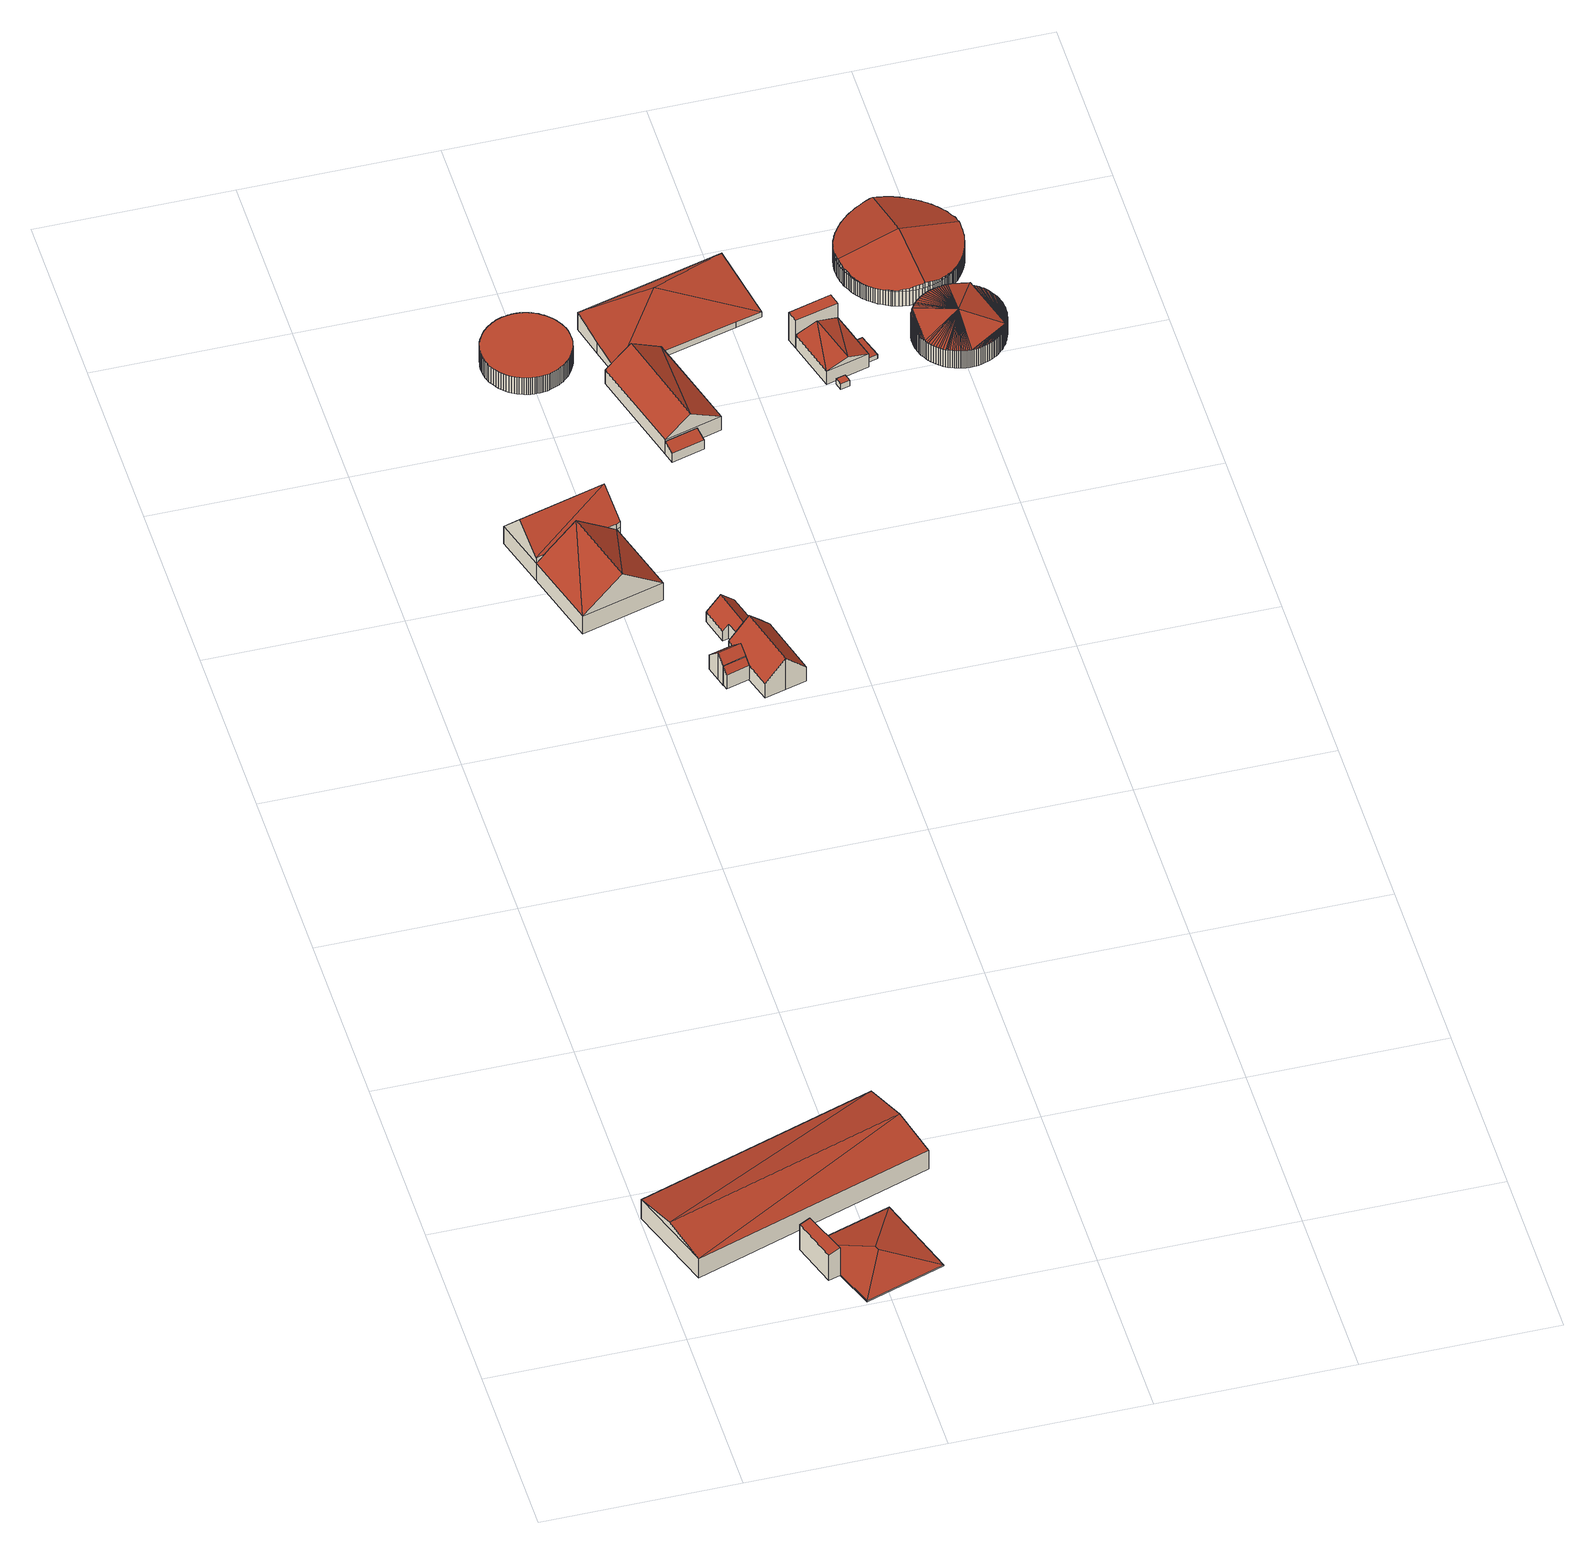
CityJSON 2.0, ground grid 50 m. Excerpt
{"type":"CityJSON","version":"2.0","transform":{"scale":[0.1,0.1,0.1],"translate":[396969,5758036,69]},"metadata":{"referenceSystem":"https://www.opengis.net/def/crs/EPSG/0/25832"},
"CityObjects":{
"building1":{"type":"Building","attributes":{"Gemeindeschluessel":"05515000","Geometrietyp2DReferenz":"3000","function":"31001_2700","roofType":"3100","measuredHeight":8.42},"geometry":[{"type":"Solid","lod":"2","boundaries":[[[[0,1,2,3]],[[4,5,1,0]],[[6,7,5,4]],[[3,2,7,6]],[[0,8,4]],[[6,9,3]],[[9,8,0]],[[0,3,9]],[[6,4,8]],[[8,9,6]],[[1,5,7,2]]]],"semantics":{"surfaces":[{"type":"WallSurface"},{"type":"RoofSurface"},{"type":"GroundSurface"}],"values":[[0,0,0,0,0,0,1,1,1,1,2]]}}]},
"building2":{"type":"Building","attributes":{"Gemeindeschluessel":"05515000","Geometrietyp2DReferenz":"3000","function":"51003_1201"},"children":["building2-1","building2-2"]},
"building2-1":{"type":"BuildingPart","attributes":{"roofType":"2100","measuredHeight":9},"parents":["building2"],"geometry":[{"type":"Solid","lod":"2","boundaries":[[[[10,11,12,13,14]],[[15,16,17,18,19]],[[14,13,16,15]],[[19,10,14,15]],[[12,17,16,13]],[[11,10,19,18]],[[17,12,11,18]]]],"semantics":{"surfaces":[{"type":"WallSurface"},{"type":"RoofSurface"},{"type":"GroundSurface"},{"type":"ClosureSurface"}],"values":[[0,0,0,1,2,0,3]]}}]},
"building2-2":{"type":"BuildingPart","attributes":{"roofType":"5000","measuredHeight":2.42},"parents":["building2"],"geometry":[{"type":"Solid","lod":"2","boundaries":[[[[20,21,22,23]],[[24,25,21,20]],[[18,17,25,24]],[[23,22,12,11]],[[24,20,26]],[[26,20,23,27]],[[23,11,27]],[[27,11,18,24,26]],[[21,25,17,12,22]],[[17,18,11,12]]]],"semantics":{"surfaces":[{"type":"WallSurface"},{"type":"RoofSurface"},{"type":"GroundSurface"},{"type":"ClosureSurface"}],"values":[[0,0,0,0,1,1,1,1,2,3]]}}]},
"building3":{"type":"Building","attributes":{"Gemeindeschluessel":"05515000","Geometrietyp2DReferenz":"3000","function":"31001_2700"},"children":["building3-1","building3-2"]},
"building3-1":{"type":"BuildingPart","attributes":{"roofType":"3100","measuredHeight":14.09},"parents":["building3"],"geometry":[{"type":"Solid","lod":"2","boundaries":[[[[28,29,30,31]],[[32,33,29,28]],[[34,35,36,37]],[[31,30,35,34]],[[38,31,39]],[[34,39,31]],[[40,41,42,43,38,44]],[[39,44,38]],[[43,42,32,28]],[[38,43,28,31]],[[44,39,34,37]],[[29,33,36,35,30]],[[36,33,32,37]],[[32,45,37]],[[37,40,44]],[[45,32,42,41]],[[45,41,40,37]]]],"semantics":{"surfaces":[{"type":"WallSurface"},{"type":"RoofSurface"},{"type":"GroundSurface"},{"type":"ClosureSurface"}],"values":[[0,0,0,0,1,1,1,1,0,0,0,2,3,3,0,0,3]]}}]},
"building3-2":{"type":"BuildingPart","attributes":{"roofType":"3100","measuredHeight":14.21},"parents":["building3"],"geometry":[{"type":"Solid","lod":"2","boundaries":[[[[46,47,33,32]],[[48,49,47,46]],[[37,36,49,48]],[[46,50,48]],[[50,46,32]],[[32,45,41,51,50]],[[48,50,51]],[[51,40,37,48]],[[47,49,36,33]],[[36,37,32,33]],[[51,41,40]],[[45,32,37]],[[40,41,45,37]]]],"semantics":{"surfaces":[{"type":"WallSurface"},{"type":"RoofSurface"},{"type":"GroundSurface"},{"type":"ClosureSurface"}],"values":[[0,0,0,0,1,1,1,1,2,3,0,3,3]]}}]},
"building4":{"type":"Building","attributes":{"Gemeindeschluessel":"05515000","Geometrietyp2DReferenz":"3000","function":"51009_1610","roofType":"2100","measuredHeight":6.18},"geometry":[{"type":"Solid","lod":"2","boundaries":[[[[52,53,54,55]],[[56,57,53,52]],[[58,59,57,56]],[[55,54,59,58]],[[56,52,55,58]],[[53,57,59,54]]]],"semantics":{"surfaces":[{"type":"WallSurface"},{"type":"RoofSurface"},{"type":"GroundSurface"}],"values":[[0,0,0,0,1,2]]}}]},
"building5":{"type":"Building","attributes":{"Gemeindeschluessel":"05515000","Geometrietyp2DReferenz":"3000","function":"31001_1000"},"address":[{"country":"Germany","locality":"Münster","thoroughfareNumber":"18","thoroughfareName":"Bösenseller Straße"}],"children":["building5-1","building5-2"]},
"building5-1":{"type":"BuildingPart","attributes":{"roofType":"3100","measuredHeight":10.31},"parents":["building5"],"geometry":[{"type":"Solid","lod":"2","boundaries":[[[[60,61,62,63]],[[64,65,66,67,58,68,69,70]],[[60,63,71,70,69]],[[72,73,74,75,76,77,78,79,80,62,61]],[[69,72,61,60]],[[68,73,72,69]],[[58,74,73,68]],[[65,77,76,66]],[[64,78,77,65]],[[70,79,78,64]],[[71,80,79,70]],[[63,62,80,71]],[[75,74,58,67]],[[76,75,67,66]]]],"semantics":{"surfaces":[{"type":"WallSurface"},{"type":"RoofSurface"},{"type":"GroundSurface"},{"type":"ClosureSurface"}],"values":[[0,1,1,2,0,0,0,0,0,0,0,0,3,3]]}}]},
"building5-2":{"type":"BuildingPart","attributes":{"roofType":"3100","measuredHeight":8.7},"parents":["building5"],"geometry":[{"type":"MultiSurface","lod":"2","boundaries":[[[58,74,58,81]],[[52,82,83,84,56]],[[85,86,82,52]],[[87,88,86,85]],[[66,76,88,87]],[[52,56,81,56,89,85]],[[66,87,85,89]],[[74,83,82,86,88,76,75]],[[84,67,89,56]],[[74,75,67,84,58]],[[58,84,56,81]],[[74,58,84,83]],[[66,89,67]],[[76,66,67,75]]],"semantics":{"surfaces":[{"type":"WallSurface"},{"type":"RoofSurface"},{"type":"GroundSurface"},{"type":"ClosureSurface"}],"values":[0,0,0,0,0,1,1,2,0,3,3,3,0,3]}}]},
"building6":{"type":"Building","attributes":{"Gemeindeschluessel":"05515000","Geometrietyp2DReferenz":"3000","function":"31001_2460","roofType":"5000","measuredHeight":6.99},"geometry":[{"type":"Solid","lod":"2","boundaries":[[[[90,91,92,93]],[[94,95,91,90]],[[96,97,95,94]],[[98,99,97,96]],[[100,101,99,98]],[[93,92,101,100]],[[100,98,102,103]],[[103,102,96,94,90,93]],[[96,102,98]],[[100,103,93]],[[91,95,97,99,101,92]]]],"semantics":{"surfaces":[{"type":"WallSurface"},{"type":"RoofSurface"},{"type":"GroundSurface"}],"values":[[0,0,0,0,0,0,1,1,0,0,2]]}}]},
"building7":{"type":"Building","attributes":{"Gemeindeschluessel":"05515000","Geometrietyp2DReferenz":"3000","function":"51009_1610","roofType":"5000","measuredHeight":6.89},"geometry":[{"type":"Solid","lod":"2","boundaries":[[[[104,92,105,106]],[[107,101,92,104]],[[108,109,101,107]],[[106,105,109,108]],[[108,107,110]],[[110,107,104,111]],[[104,106,111]],[[111,106,108,110]],[[92,101,109,105]]]],"semantics":{"surfaces":[{"type":"WallSurface"},{"type":"RoofSurface"},{"type":"GroundSurface"}],"values":[[0,0,0,0,1,1,1,1,2]]}}]},
"building8":{"type":"Building","attributes":{"Gemeindeschluessel":"05515000","Geometrietyp2DReferenz":"3000","function":"51003_1201","roofType":"1000","measuredHeight":5.43},"geometry":[{"type":"Solid","lod":"2","boundaries":[[[[112,113,114,115]],[[116,117,113,112]],[[118,119,117,116]],[[120,121,119,118]],[[122,123,121,120]],[[124,125,123,122]],[[126,127,125,124]],[[128,129,127,126]],[[130,131,129,128]],[[132,133,131,130]],[[134,135,133,132]],[[136,137,135,134]],[[138,139,137,136]],[[140,141,139,138]],[[142,143,141,140]],[[144,145,143,142]],[[146,147,145,144]],[[148,149,147,146]],[[150,151,149,148]],[[152,153,151,150]],[[154,155,153,152]],[[156,157,155,154]],[[158,159,157,156]],[[160,161,159,158]],[[162,163,161,160]],[[164,165,163,162]],[[166,167,165,164]],[[168,169,167,166]],[[170,171,169,168]],[[172,173,171,170]],[[174,175,173,172]],[[176,177,175,174]],[[178,179,177,176]],[[180,181,179,178]],[[182,183,181,180]],[[184,185,183,182]],[[186,187,185,184]],[[188,189,187,186]],[[190,191,189,188]],[[192,193,191,190]],[[194,195,193,192]],[[196,197,195,194]],[[198,199,197,196]],[[200,201,199,198]],[[202,203,201,200]],[[204,205,203,202]],[[206,207,205,204]],[[208,209,207,206]],[[210,211,209,208]],[[212,213,211,210]],[[214,215,213,212]],[[216,217,215,214]],[[218,219,217,216]],[[220,221,219,218]],[[222,223,221,220]],[[224,225,223,222]],[[226,227,225,224]],[[228,229,227,226]],[[230,231,229,228]],[[232,233,231,230]],[[234,235,233,232]],[[236,237,235,234]],[[238,239,237,236]],[[240,241,239,238]],[[242,243,241,240]],[[244,245,243,242]],[[246,247,245,244]],[[248,249,247,246]],[[250,251,249,248]],[[252,253,251,250]],[[254,255,253,252]],[[256,257,255,254]],[[258,259,257,256]],[[260,261,259,258]],[[262,263,261,260]],[[264,265,263,262]],[[266,267,265,264]],[[268,269,267,266]],[[270,271,269,268]],[[272,273,271,270]],[[274,275,273,272]],[[276,277,275,274]],[[278,279,277,276]],[[280,281,279,278]],[[282,283,281,280]],[[284,285,283,282]],[[286,287,285,284]],[[288,289,287,286]],[[290,291,289,288]],[[292,293,291,290]],[[294,295,293,292]],[[296,297,295,294]],[[298,299,297,296]],[[300,301,299,298]],[[302,303,301,300]],[[304,305,303,302]],[[306,307,305,304]],[[308,309,307,306]],[[310,311,309,308]],[[312,313,311,310]],[[314,315,313,312]],[[316,317,315,314]],[[318,319,317,316]],[[320,321,319,318]],[[322,323,321,320]],[[115,114,323,322]],[[320,318,316,314,312,310,308,306,304,302,300,298,296,294,292,290,288,286,284,282,280,278,276,274,272,270,268,266,264,262,260,258,256,254,252,250,248,246,244,242,240,238,236,234,232,230,228,226,224,222,220,218,216,214,212,210,208,206,204,202,200,198,196,194,192,190,188,186,184,182,180,178,176,174,172,170,168,166,164,162,160,158,156,154,152,150,148,146,144,142,140,138,136,134,132,130,128,126,124,122,120,118,116,112,115,322]],[[113,117,119,121,123,125,127,129,131,133,135,137,139,141,143,145,147,149,151,153,155,157,159,161,163,165,167,169,171,173,175,177,179,181,183,185,187,189,191,193,195,197,199,201,203,205,207,209,211,213,215,217,219,221,223,225,227,229,231,233,235,237,239,241,243,245,247,249,251,253,255,257,259,261,263,265,267,269,271,273,275,277,279,281,283,285,287,289,291,293,295,297,299,301,303,305,307,309,311,313,315,317,319,321,323,114]]]],"semantics":{"surfaces":[{"type":"WallSurface"},{"type":"RoofSurface"},{"type":"GroundSurface"}],"values":[[0,0,0,0,0,0,0,0,0,0,0,0,0,0,0,0,0,0,0,0,0,0,0,0,0,0,0,0,0,0,0,0,0,0,0,0,0,0,0,0,0,0,0,0,0,0,0,0,0,0,0,0,0,0,0,0,0,0,0,0,0,0,0,0,0,0,0,0,0,0,0,0,0,0,0,0,0,0,0,0,0,0,0,0,0,0,0,0,0,0,0,0,0,0,0,0,0,0,0,0,0,0,0,0,0,0,1,2]]}}]},
"building9":{"type":"Building","attributes":{"Gemeindeschluessel":"05515000","Geometrietyp2DReferenz":"3000","function":"51009_1611","roofType":"2100","measuredHeight":4.11},"geometry":[{"type":"Solid","lod":"2","boundaries":[[[[324,325,326,327]],[[328,329,325,324]],[[330,331,329,328]],[[327,326,331,330]],[[328,324,327,330]],[[325,329,331,326]]]],"semantics":{"surfaces":[{"type":"WallSurface"},{"type":"RoofSurface"},{"type":"GroundSurface"}],"values":[[0,0,0,0,1,2]]}}]},
"building10":{"type":"Building","attributes":{"Gemeindeschluessel":"05515000","Geometrietyp2DReferenz":"3000","function":"31001_2700","roofType":"5000","measuredHeight":9.55},"geometry":[{"type":"Solid","lod":"2","boundaries":[[[[332,333,334,335]],[[336,337,333,332]],[[338,331,337,336]],[[335,334,331,338]],[[339,340,335,338]],[[339,336,332]],[[332,340,339]],[[336,339,338]],[[335,340,332]],[[333,337,331,334]]]],"semantics":{"surfaces":[{"type":"WallSurface"},{"type":"RoofSurface"},{"type":"GroundSurface"}],"values":[[0,0,0,0,1,1,1,0,0,2]]}}]},
"building11":{"type":"Building","attributes":{"Gemeindeschluessel":"05515000","Geometrietyp2DReferenz":"3000","function":"51003_1201","roofType":"5000","measuredHeight":5.91},"geometry":[{"type":"Solid","lod":"2","boundaries":[[[[341,342,343,344]],[[345,346,342,341]],[[347,348,346,345]],[[349,350,348,347]],[[351,352,350,349]],[[344,343,352,351]],[[341,344,353]],[[341,353,345]],[[345,353,354,347]],[[354,353,344,351,349]],[[347,354,349]],[[342,346,348,350,352,343]]]],"semantics":{"surfaces":[{"type":"WallSurface"},{"type":"RoofSurface"},{"type":"GroundSurface"}],"values":[[0,0,0,0,0,0,1,1,1,1,0,2]]}}]},
"building12":{"type":"Building","attributes":{"Gemeindeschluessel":"05515000","Geometrietyp2DReferenz":"3000","function":"31001_2500","roofType":"1000","measuredHeight":1.75},"geometry":[{"type":"Solid","lod":"2","boundaries":[[[[355,356,357,358]],[[359,360,356,355]],[[361,362,360,359]],[[358,357,362,361]],[[359,355,358,361]],[[356,360,362,357]]]],"semantics":{"surfaces":[{"type":"WallSurface"},{"type":"RoofSurface"},{"type":"GroundSurface"}],"values":[[0,0,0,0,1,2]]}}]},
"building13":{"type":"Building","attributes":{"Gemeindeschluessel":"05515000","Geometrietyp2DReferenz":"3000","function":"31001_2500","roofType":"5000","measuredHeight":6.09},"geometry":[{"type":"Solid","lod":"2","boundaries":[[[[363,364,365,366]],[[367,368,364,363]],[[369,370,368,367]],[[371,372,370,369]],[[373,374,372,371]],[[366,365,374,373]],[[366,375,376]],[[376,363,366]],[[375,373,371,369,367]],[[367,376,375]],[[376,367,363]],[[375,366,373]],[[364,368,370,372,374,365]]]],"semantics":{"surfaces":[{"type":"WallSurface"},{"type":"RoofSurface"},{"type":"GroundSurface"}],"values":[[0,0,0,0,0,0,1,1,1,1,0,0,2]]}}]},
"building14":{"type":"Building","attributes":{"Gemeindeschluessel":"05515000","Geometrietyp2DReferenz":"3000","function":"51002_1215","roofType":"9999","measuredHeight":9},"geometry":[{"type":"Solid","lod":"2","boundaries":[[[[377,378,379,380]],[[378,381,382,379]],[[377,368,381,378]],[[380,364,368,377]],[[379,382,364,380]],[[381,368,364,382]]]],"semantics":{"surfaces":[{"type":"RoofSurface"},{"type":"WallSurface"},{"type":"GroundSurface"}],"values":[[0,1,1,1,1,2]]}}]},
"building15":{"type":"Building","attributes":{"Gemeindeschluessel":"05515000","Geometrietyp2DReferenz":"3000","function":"31001_2500","roofType":"2100","measuredHeight":1.25},"geometry":[{"type":"Solid","lod":"2","boundaries":[[[[383,384,385,386]],[[387,388,384,383]],[[389,390,388,387]],[[386,385,390,389]],[[387,383,386,389]],[[384,388,390,385]]]],"semantics":{"surfaces":[{"type":"WallSurface"},{"type":"RoofSurface"},{"type":"GroundSurface"}],"values":[[0,0,0,0,1,2]]}}]},
"building16":{"type":"Building","attributes":{"Gemeindeschluessel":"05515000","Geometrietyp2DReferenz":"3000","function":"51002_1215","roofType":"5000","measuredHeight":8.44},"geometry":[{"type":"Solid","lod":"2","boundaries":[[[[391,392,393,394]],[[395,396,392,391]],[[397,398,396,395]],[[399,400,398,397]],[[401,402,400,399]],[[403,404,402,401]],[[405,406,404,403]],[[407,408,406,405]],[[409,410,408,407]],[[411,412,410,409]],[[413,414,412,411]],[[415,416,414,413]],[[417,418,416,415]],[[419,420,418,417]],[[421,422,420,419]],[[423,424,422,421]],[[425,426,424,423]],[[427,428,426,425]],[[429,430,428,427]],[[431,432,430,429]],[[433,434,432,431]],[[435,436,434,433]],[[437,438,436,435]],[[439,440,438,437]],[[441,442,440,439]],[[443,444,442,441]],[[445,446,444,443]],[[447,448,446,445]],[[449,450,448,447]],[[451,452,450,449]],[[453,454,452,451]],[[455,456,454,453]],[[457,458,456,455]],[[459,460,458,457]],[[461,462,460,459]],[[463,464,462,461]],[[465,466,464,463]],[[467,468,466,465]],[[469,470,468,467]],[[471,472,470,469]],[[473,474,472,471]],[[475,476,474,473]],[[477,478,476,475]],[[479,480,478,477]],[[481,482,480,479]],[[483,484,482,481]],[[485,486,484,483]],[[487,488,486,485]],[[489,490,488,487]],[[491,492,490,489]],[[493,494,492,491]],[[495,496,494,493]],[[497,498,496,495]],[[499,500,498,497]],[[501,502,500,499]],[[503,504,502,501]],[[505,506,504,503]],[[507,508,506,505]],[[509,510,508,507]],[[511,512,510,509]],[[513,514,512,511]],[[515,516,514,513]],[[517,518,516,515]],[[519,520,518,517]],[[521,522,520,519]],[[523,524,522,521]],[[525,526,524,523]],[[527,528,526,525]],[[529,530,528,527]],[[531,532,530,529]],[[533,534,532,531]],[[535,536,534,533]],[[537,538,536,535]],[[539,540,538,537]],[[541,542,540,539]],[[543,544,542,541]],[[545,546,544,543]],[[547,548,546,545]],[[549,550,548,547]],[[551,552,550,549]],[[553,554,552,551]],[[555,556,554,553]],[[557,558,556,555]],[[559,560,558,557]],[[561,562,560,559]],[[563,564,562,561]],[[565,566,564,563]],[[567,568,566,565]],[[569,570,568,567]],[[571,572,570,569]],[[573,574,572,571]],[[575,576,574,573]],[[577,578,576,575]],[[579,580,578,577]],[[581,582,580,579]],[[583,584,582,581]],[[585,586,584,583]],[[587,588,586,585]],[[589,590,588,587]],[[591,592,590,589]],[[593,594,592,591]],[[595,596,594,593]],[[597,598,596,595]],[[599,600,598,597]],[[601,602,600,599]],[[603,604,602,601]],[[605,606,604,603]],[[607,608,606,605]],[[609,610,608,607]],[[611,612,610,609]],[[613,614,612,611]],[[615,616,614,613]],[[617,618,616,615]],[[619,620,618,617]],[[621,622,620,619]],[[623,624,622,621]],[[625,626,624,623]],[[627,628,626,625]],[[629,630,628,627]],[[631,632,630,629]],[[633,634,632,631]],[[635,636,634,633]],[[637,638,636,635]],[[639,640,638,637]],[[641,642,640,639]],[[643,644,642,641]],[[645,646,644,643]],[[394,393,646,645]],[[541,539,537]],[[543,541,537]],[[543,537,535]],[[545,543,535]],[[545,535,533]],[[547,545,533]],[[549,547,533]],[[549,533,531]],[[549,531,529]],[[551,549,529]],[[553,551,529]],[[553,529,527]],[[555,553,527]],[[557,555,527]],[[557,527,525]],[[559,557,525]],[[559,525,523]],[[561,559,523]],[[647,561,523]],[[647,523,521]],[[647,521,519]],[[647,519,517]],[[647,517,515]],[[647,515,513]],[[647,513,511]],[[647,511,509]],[[647,509,507]],[[647,507,505]],[[647,505,503]],[[647,503,648]],[[648,649,647]],[[565,563,647]],[[567,565,647]],[[569,567,647]],[[571,569,647]],[[573,571,647]],[[575,573,647]],[[577,575,647]],[[579,577,647]],[[581,579,647]],[[583,581,647]],[[585,583,647]],[[587,585,647]],[[589,587,647]],[[591,589,647]],[[593,591,647]],[[595,593,647]],[[597,595,647]],[[599,597,647]],[[601,599,647]],[[603,601,647]],[[605,603,647]],[[605,647,649]],[[607,605,649]],[[609,607,649]],[[611,609,649]],[[613,611,649]],[[615,613,649]],[[617,615,649]],[[619,617,649]],[[621,619,649]],[[623,621,649]],[[625,623,649]],[[627,625,649]],[[629,627,649]],[[649,650,629]],[[631,650,649]],[[633,631,649]],[[635,633,649]],[[637,635,649]],[[639,637,649]],[[641,639,649]],[[643,641,649]],[[645,643,649]],[[394,645,649]],[[391,394,649]],[[395,391,649]],[[395,649,651]],[[395,651,439]],[[397,395,439]],[[397,439,437]],[[399,397,437]],[[399,437,435]],[[401,399,435]],[[401,435,433]],[[403,401,433]],[[403,433,431]],[[405,403,431]],[[405,431,429]],[[407,405,429]],[[407,429,427]],[[407,427,425]],[[409,407,425]],[[409,425,423]],[[411,409,423]],[[411,423,421]],[[413,411,421]],[[413,421,419]],[[415,413,419]],[[419,417,415]],[[648,501,499]],[[648,499,497]],[[648,497,495]],[[648,495,493]],[[648,493,491]],[[648,491,489]],[[648,489,487]],[[648,487,485]],[[648,485,483]],[[648,483,481]],[[648,481,479]],[[649,648,479]],[[649,479,477]],[[649,477,475]],[[649,475,473]],[[649,473,471]],[[649,471,469]],[[649,469,467]],[[649,467,465]],[[649,465,463]],[[649,463,461]],[[649,461,459]],[[649,459,457]],[[649,457,455]],[[649,455,453]],[[649,453,451]],[[649,451,449]],[[649,449,447]],[[649,447,445]],[[649,445,443]],[[649,443,441]],[[441,651,649]],[[629,650,631]],[[439,651,441]],[[501,648,503]],[[561,647,563]],[[392,396,398,400,402,404,406,408,410,412,414,416,418,420,422,424,426,428,430,432,434,436,438,440,442,444,446,448,450,452,454,456,458,460,462,464,466,468,470,472,474,476,478,480,482,484,486,488,490,492,494,496,498,500,502,504,506,508,510,512,514,516,518,520,522,524,526,528,530,532,534,536,538,540,542,544,546,548,550,552,554,556,558,560,562,564,566,568,570,572,574,576,578,580,582,584,586,588,590,592,594,596,598,600,602,604,606,608,610,612,614,616,618,620,622,624,626,628,630,632,634,636,638,640,642,644,646,393]]]],"semantics":{"surfaces":[{"type":"WallSurface"},{"type":"RoofSurface"},{"type":"GroundSurface"}],"values":[[0,0,0,0,0,0,0,0,0,0,0,0,0,0,0,0,0,0,0,0,0,0,0,0,0,0,0,0,0,0,0,0,0,0,0,0,0,0,0,0,0,0,0,0,0,0,0,0,0,0,0,0,0,0,0,0,0,0,0,0,0,0,0,0,0,0,0,0,0,0,0,0,0,0,0,0,0,0,0,0,0,0,0,0,0,0,0,0,0,0,0,0,0,0,0,0,0,0,0,0,0,0,0,0,0,0,0,0,0,0,0,0,0,0,0,0,0,0,0,0,0,0,0,0,0,0,0,0,1,1,1,1,1,1,1,1,1,1,1,1,1,1,1,1,1,1,1,1,1,1,1,1,1,1,1,1,1,1,1,1,1,1,1,1,1,1,1,1,1,1,1,1,1,1,1,1,1,1,1,1,1,1,1,1,1,1,1,1,1,1,1,1,1,1,1,1,1,1,1,1,1,1,1,1,1,1,1,1,1,1,1,1,1,1,1,1,1,1,1,1,1,1,1,1,1,1,1,1,1,1,1,1,1,1,1,1,1,1,1,1,1,1,1,1,1,1,1,1,1,1,1,1,1,1,1,1,1,1,1,1,0,0,0,0,2]]}}]},
"building17":{"type":"Building","attributes":{"Gemeindeschluessel":"05515000","Geometrietyp2DReferenz":"3000","function":"51002_1215","roofType":"5000","measuredHeight":10.33},"geometry":[{"type":"Solid","lod":"2","boundaries":[[[[652,653,654,655]],[[656,657,653,652]],[[658,659,657,656]],[[660,661,659,658]],[[662,663,661,660]],[[664,665,663,662]],[[666,667,665,664]],[[668,669,667,666]],[[670,671,669,668]],[[672,673,671,670]],[[674,675,673,672]],[[676,677,675,674]],[[678,679,677,676]],[[680,681,679,678]],[[682,683,681,680]],[[684,685,683,682]],[[686,687,685,684]],[[688,689,687,686]],[[690,691,689,688]],[[692,693,694,695,696,697,698,699,700,701,702,703,704,705,706,707,708,709,710,711,712,658,656,652,655,713,714,715,716,717,718,719,720,721,722,723,724,725,726,727]],[[728,729,730,731,732,733,734,735,736,737,738,739,740,741,742,743,744,745,746,747,748,749,750,751,752,753,754,755,756,757,758,759,760,761,762,694,693,763,764]],[[765,766,767,768,769,770,771,772,773,774,775,776,777,778,779,780,781,782,783,784,785,786,787,788,789,790,791,792,793,794,795,796,797,798,799,800,763,693,801,802]],[[803,801,693,692,804,805,806,807,808,809,810,811,812,813,814,815,816,817,818,819,820,821,822,823,824,825,826,827,828,829,830,831,832,833,834,835,836,837,838]],[[837,836,839,840]],[[835,834,841,842]],[[836,835,842,839]],[[833,832,843,844]],[[733,732,845,846]],[[732,731,847,845]],[[731,730,848,847]],[[730,729,849,848]],[[729,728,850,849]],[[728,764,851,850]],[[726,725,852,853]],[[727,726,853,854]],[[725,724,855,852]],[[724,723,856,855]],[[723,722,857,856]],[[722,721,858,857]],[[721,720,859,858]],[[720,719,860,859]],[[719,718,861,860]],[[718,717,862,861]],[[717,716,863,862]],[[716,715,864,863]],[[715,714,865,864]],[[714,713,866,865]],[[713,655,866]],[[737,736,867,868]],[[738,737,868,869]],[[739,738,869,870]],[[712,711,662,660]],[[712,660,658]],[[711,710,664,662]],[[710,709,666,664]],[[709,708,668,666]],[[708,707,670,668]],[[707,706,672,670]],[[706,705,674,672]],[[705,704,676,674]],[[704,703,678,676]],[[703,702,680,678]],[[702,701,682,680]],[[701,700,684,682]],[[700,699,686,684]],[[698,697,690,688]],[[699,698,688,686]],[[697,696,871,690]],[[696,695,872,871]],[[873,874,875,876,877,878,879,880,881,882,883,884,885,886,887,888,889,890,891,892,893,894,895,896,897,898,899,900,901,902,903,904,905,906,907,908,909,910,911,912,913,914,915,916,917,918,919,920,921,922,923,924,925,926,927,928,929,930,931,932,933,934,935,936,937,938,939,940,941,942,943,944,945,946,947,948,949,950,951,952,953,954,955,956,957,958,959,960,961,962,963,964,965,966,967,968,969,970,971,972,973,974,975,976,977,978,979,980,981,982,983,984,985,986,987,988,989,990,991,992,993,994,995,996,997,998,654,653,657,659,661,663,665,667,669,671,673,675,677,679,681,683,685,687,689,691]],[[834,833,844,841]],[[831,830,999,1000]],[[832,831,1000,843]],[[829,828,1001,1002]],[[830,829,1002,999]],[[827,826,1003,1004]],[[828,827,1004,1001]],[[825,824,1005,1006]],[[826,825,1006,1003]],[[823,822,1007,1008]],[[824,823,1008,1005]],[[821,820,1009,1010]],[[822,821,1010,1007]],[[819,818,1011,1012]],[[820,819,1012,1009]],[[818,817,1013,1011]],[[817,816,1014,1013]],[[815,814,1015,1016]],[[816,815,1016,1014]],[[813,812,1017,1018]],[[814,813,1018,1015]],[[811,810,1019,1020]],[[812,811,1020,1017]],[[810,809,1021,1019]],[[809,808,1022,1021]],[[808,807,1023,1022]],[[807,806,1024,1023]],[[805,804,1025,1026]],[[806,805,1026,1024]],[[804,692,727,854,1025]],[[803,838,1027,1028]],[[838,837,840,1027]],[[802,801,803,1028,1029]],[[764,763,800,1030,851]],[[800,799,1031,1030]],[[799,798,1032,1031]],[[798,797,1033,1032]],[[797,796,1034,1033]],[[796,795,1035,1034]],[[795,794,1036,1035]],[[794,793,1037,1036]],[[793,792,1038,1037]],[[792,791,1039,1038]],[[791,790,1040,1039]],[[790,789,1041,1040]],[[789,788,1042,1041]],[[788,787,1043,1042]],[[787,786,1044,1043]],[[786,785,1045,1044]],[[785,784,1046,1045]],[[784,783,1047,1046]],[[783,782,1048,1047]],[[782,781,1049,1048]],[[781,780,1050,1049]],[[780,779,1051,1050]],[[779,778,1052,1051]],[[778,777,1053,1052]],[[777,776,1054,1053]],[[776,775,1055,1054]],[[775,774,1056,1055]],[[774,773,1057,1056]],[[773,772,1058,1057]],[[772,771,1059,1058]],[[771,770,1060,1059]],[[770,769,1061,1060]],[[769,768,1062,1061]],[[768,767,1063,1062]],[[767,766,1064,1063]],[[766,765,1065,1064]],[[765,802,1029,1065]],[[695,694,762,1066,872]],[[762,761,1067,1066]],[[761,760,1068,1067]],[[760,759,1069,1068]],[[759,758,1070,1069]],[[758,757,1071,1070]],[[757,756,1072,1071]],[[756,755,1073,1072]],[[754,753,1074,1075]],[[755,754,1075,1073]],[[753,752,1076,1074]],[[752,751,1077,1076]],[[751,750,1078,1077]],[[750,749,1079,1078]],[[749,748,1080,1079]],[[748,747,1081,1080]],[[747,746,1082,1081]],[[746,745,1083,1082]],[[745,744,1084,1083]],[[744,743,1085,1084]],[[743,742,1086,1085]],[[742,741,1087,1086]],[[741,740,1088,1087]],[[740,739,870,1088]],[[735,734,1089,1090]],[[736,735,1090,867]],[[734,733,846,1089]],[[871,873,691,690]],[[872,874,873,871]],[[1066,875,874,872]],[[1067,876,875,1066]],[[1068,877,876,1067]],[[1069,878,877,1068]],[[1070,879,878,1069]],[[1071,880,879,1070]],[[1072,881,880,1071]],[[1073,882,881,1072]],[[1075,883,882,1073]],[[1074,884,883,1075]],[[1076,885,884,1074]],[[1077,886,885,1076]],[[1078,887,886,1077]],[[1079,888,887,1078]],[[1080,889,888,1079]],[[1081,890,889,1080]],[[1082,891,890,1081]],[[1083,892,891,1082]],[[1084,893,892,1083]],[[1085,894,893,1084]],[[1086,895,894,1085]],[[1087,896,895,1086]],[[1088,897,896,1087]],[[870,898,897,1088]],[[869,899,898,870]],[[868,900,899,869]],[[867,901,900,868]],[[1090,902,901,867]],[[1089,903,902,1090]],[[846,904,903,1089]],[[845,905,904,846]],[[847,906,905,845]],[[848,907,906,847]],[[849,908,907,848]],[[850,909,908,849]],[[851,910,909,850]],[[1030,911,910,851]],[[1031,912,911,1030]],[[1032,913,912,1031]],[[1033,914,913,1032]],[[1034,915,914,1033]],[[1035,916,915,1034]],[[1036,917,916,1035]],[[1037,918,917,1036]],[[1038,919,918,1037]],[[1039,920,919,1038]],[[1040,921,920,1039]],[[1041,922,921,1040]],[[1042,923,922,1041]],[[1043,924,923,1042]],[[1044,925,924,1043]],[[1045,926,925,1044]],[[1046,927,926,1045]],[[1047,928,927,1046]],[[1048,929,928,1047]],[[1049,930,929,1048]],[[1050,931,930,1049]],[[1051,932,931,1050]],[[1052,933,932,1051]],[[1053,934,933,1052]],[[1054,935,934,1053]],[[1055,936,935,1054]],[[1056,937,936,1055]],[[1057,938,937,1056]],[[1058,939,938,1057]],[[1059,940,939,1058]],[[1060,941,940,1059]],[[1061,942,941,1060]],[[1062,943,942,1061]],[[1063,944,943,1062]],[[1064,945,944,1063]],[[1065,946,945,1064]],[[1029,947,946,1065]],[[1028,948,947,1029]],[[1027,949,948,1028]],[[840,950,949,1027]],[[839,951,950,840]],[[842,952,951,839]],[[841,953,952,842]],[[844,954,953,841]],[[843,955,954,844]],[[1000,956,955,843]],[[999,957,956,1000]],[[1002,958,957,999]],[[1001,959,958,1002]],[[1004,960,959,1001]],[[1003,961,960,1004]],[[1006,962,961,1003]],[[1005,963,962,1006]],[[1008,964,963,1005]],[[1007,965,964,1008]],[[1010,966,965,1007]],[[1009,967,966,1010]],[[1012,968,967,1009]],[[1011,969,968,1012]],[[1013,970,969,1011]],[[1014,971,970,1013]],[[1016,972,971,1014]],[[1015,973,972,1016]],[[1018,974,973,1015]],[[1017,975,974,1018]],[[1020,976,975,1017]],[[1019,977,976,1020]],[[1021,978,977,1019]],[[1022,979,978,1021]],[[1023,980,979,1022]],[[1024,981,980,1023]],[[1026,982,981,1024]],[[1025,983,982,1026]],[[854,984,983,1025]],[[853,985,984,854]],[[852,986,985,853]],[[855,987,986,852]],[[856,988,987,855]],[[857,989,988,856]],[[858,990,989,857]],[[859,991,990,858]],[[860,992,991,859]],[[861,993,992,860]],[[862,994,993,861]],[[863,995,994,862]],[[864,996,995,863]],[[865,997,996,864]],[[866,998,997,865]],[[655,654,998,866]]]],"semantics":{"surfaces":[{"type":"WallSurface"},{"type":"RoofSurface"},{"type":"GroundSurface"}],"values":[[0,0,0,0,0,0,0,0,0,0,0,0,0,0,0,0,0,0,0,1,1,1,1,0,0,0,0,0,0,0,0,0,0,0,0,0,0,0,0,0,0,0,0,0,0,0,0,0,0,0,0,0,0,0,0,0,0,0,0,0,0,0,0,0,0,0,0,0,0,2,0,0,0,0,0,0,0,0,0,0,0,0,0,0,0,0,0,0,0,0,0,0,0,0,0,0,0,0,0,0,0,0,0,0,0,0,0,0,0,0,0,0,0,0,0,0,0,0,0,0,0,0,0,0,0,0,0,0,0,0,0,0,0,0,0,0,0,0,0,0,0,0,0,0,0,0,0,0,0,0,0,0,0,0,0,0,0,0,0,0,0,0,0,0,0,0,0,0,0,0,0,0,0,0,0,0,0,0,0,0,0,0,0,0,0,0,0,0,0,0,0,0,0,0,0,0,0,0,0,0,0,0,0,0,0,0,0,0,0,0,0,0,0,0,0,0,0,0,0,0,0,0,0,0,0,0,0,0,0,0,0,0,0,0,0,0,0,0,0,0,0,0,0,0,0,0,0,0,0,0,0,0,0,0,0,0,0,0,0,0,0,0,0,0,0,0,0,0,0,0,0,0,0,0,0,0,0,0,0,0,0,0,0,0,0,0,0,0,0,0,0,0,0,0]]}}]}
},
"vertices":[
[621,624,71],[621,624,9],[2,416,9],[2,416,71],[698,396,71],[698,396,9],[80,188,71],[80,188,9],[659,510,93],[41,302,93],
[361,224,99],[361,224,13],[361,224,10],[334,215,10],[334,215,93],[372,97,93],[372,97,10],[403,107,10],[403,107,13],[403,107,100],
[646,72,13],[646,72,10],[574,294,10],[574,294,13],[440,4,13],[440,4,10],[507,143,34],[503,155,34],
[555,2612,62],[555,2612,5],[514,2751,5],[514,2751,62],[545,2609,62],[545,2609,5],[292,2689,62],[292,2689,5],[332,2549,5],[332,2549,62],[535,2681,146],[312,2619,146],[355,2556,80],[522,2602,80],[545,2609,80],[555,2612,80],[332,2549,80],[544,2609,62],
[603,2407,62],[603,2407,5],[390,2348,62],[390,2348,5],[496,2377,147],[438,2579,147],
[662,2090,73],[662,2090,11],[666,2074,11],[666,2074,56],[722,2107,73],[722,2107,11],[726,2091,56],[726,2091,11],
[854,2052,56],[854,2052,9],[810,2213,9],[810,2213,56],[728,2190,84],[701,2183,56],[705,2167,56],[716,2129,56],[746,2022,56],[800,2037,112],[755,2198,112],[787,2207,80],[800,2037,9],[746,2022,9],[726,2091,9],[716,2129,9],[705,2167,9],[701,2183,9],[728,2190,9],[755,2198,9],[787,2207,9],
[726,2091,57],[662,2090,9],[722,2107,9],[722,2107,56],[656,2112,96],[656,2112,9],[645,2151,56],[645,2151,9],[716,2129,96],
[715,2235,59],[715,2235,12],[724,2205,12],[724,2205,59],[700,2231,43],[700,2231,12],[680,2304,43],[680,2304,12],[754,2324,45],[754,2324,12],[783,2221,45],[783,2221,12],[718,2314,81],[746,2211,81],
[724,2205,47],[728,2190,12],[728,2190,47],[783,2221,47],[787,2207,47],[787,2207,12],[778,2212,81],[733,2199,81],
[489,3148,66],[489,3148,12],[493,3147,12],[493,3147,66],[484,3148,66],[484,3148,12],[479,3149,66],[479,3149,12],[474,3150,66],[474,3150,12],[469,3152,66],[469,3152,12],[464,3154,66],[464,3154,12],[458,3156,66],[458,3156,12],[453,3158,66],[453,3158,12],[448,3161,66],[448,3161,12],[442,3165,66],[442,3165,12],[437,3168,66],[437,3168,12],[431,3173,66],[431,3173,12],[426,3177,66],[426,3177,12],[421,3182,66],[421,3182,12],[416,3188,66],[416,3188,12],[412,3194,66],[412,3194,12],[408,3201,66],[408,3201,12],[404,3207,66],[404,3207,12],[400,3215,66],[400,3215,12],[398,3222,66],[398,3222,12],[395,3230,66],[395,3230,12],[394,3238,66],[394,3238,12],[393,3247,66],[393,3247,12],[392,3255,66],[392,3255,12],[392,3263,66],[392,3263,12],[393,3272,66],[393,3272,12],[395,3280,66],[395,3280,12],[397,3288,66],[397,3288,12],[399,3296,66],[399,3296,12],[402,3303,66],[402,3303,12],[406,3310,66],[406,3310,12],[410,3317,66],[410,3317,12],[414,3323,66],[414,3323,12],[419,3329,66],[419,3329,12],[424,3334,66],[424,3334,12],[429,3339,66],[429,3339,12],[434,3343,66],[434,3343,12],[440,3347,66],[440,3347,12],[445,3351,66],[445,3351,12],[451,3354,66],[451,3354,12],[456,3357,66],[456,3357,12],[461,3359,66],[461,3359,12],[467,3361,66],[467,3361,12],[472,3363,66],[472,3363,12],[477,3364,66],[477,3364,12],[482,3365,66],[482,3365,12],[487,3366,66],[487,3366,12],[491,3366,66],[491,3366,12],[496,3367,66],[496,3367,12],[500,3367,66],[500,3367,12],[502,3367,66],[502,3367,12],[504,3367,66],[504,3367,12],[508,3367,66],[508,3367,12],[513,3366,66],[513,3366,12],[517,3366,66],[517,3366,12],[522,3365,66],[522,3365,12],[527,3364,66],[527,3364,12],[532,3363,66],[532,3363,12],[537,3361,66],[537,3361,12],[543,3359,66],[543,3359,12],[548,3357,66],[548,3357,12],[554,3354,66],[554,3354,12],[559,3351,66],[559,3351,12],[564,3347,66],[564,3347,12],[570,3343,66],[570,3343,12],[575,3339,66],[575,3339,12],[580,3334,66],[580,3334,12],[585,3329,66],[585,3329,12],[590,3323,66],[590,3323,12],[594,3317,66],[594,3317,12],[598,3310,66],[598,3310,12],[602,3303,66],[602,3303,12],[605,3296,66],[605,3296,12],[608,3288,66],[608,3288,12],[610,3280,66],[610,3280,12],[611,3272,66],[611,3272,12],[612,3263,66],[612,3263,12],[612,3255,66],[612,3255,12],[612,3247,66],[612,3247,12],[611,3238,66],[611,3238,12],[609,3230,66],[609,3230,12],[607,3222,66],[607,3222,12],[604,3215,66],[604,3215,12],[600,3207,66],[600,3207,12],[597,3201,66],[597,3201,12],[592,3194,66],[592,3194,12],[588,3188,66],[588,3188,12],[583,3182,66],[583,3182,12],[578,3177,66],[578,3177,12],[573,3173,66],[573,3173,12],[568,3168,66],[568,3168,12],[562,3165,66],[562,3165,12],[557,3161,66],[557,3161,12],[551,3158,66],[551,3158,12],[546,3156,66],[546,3156,12],[540,3154,66],[540,3154,12],[535,3152,66],[535,3152,12],[530,3150,66],[530,3150,12],[525,3149,66],[525,3149,12],[520,3148,66],[520,3148,12],[515,3148,66],[515,3148,12],[511,3147,66],[511,3147,12],[506,3147,66],[506,3147,12],[502,3147,66],[502,3147,12],[498,3147,66],[498,3147,12],
[828,2863,42],[828,2863,13],[820,2895,13],[820,2895,54],[744,2839,42],[744,2839,13],[735,2871,54],[735,2871,13],
[809,3176,58],[809,3176,13],[662,3136,13],[662,3136,58],[884,2913,58],[884,2913,13],[735,2871,58],[803,2890,109],[730,3155,109],
[1026,3428,71],[1026,3428,15],[647,3325,15],[647,3325,71],[1075,3251,33],[1075,3251,15],[1008,3233,33],[1008,3233,15],[693,3150,34],[693,3150,15],[670,3236,52],[670,3236,15],[842,3355,75],[696,3151,34],
[1184,2988,34],[1184,2988,16],[1190,2967,16],[1190,2967,34],[1208,2994,34],[1208,2994,16],[1214,2973,34],[1214,2973,16],
[1125,3130,58],[1125,3130,15],[1163,2993,15],[1163,2993,58],[1236,3160,58],[1236,3160,15],[1251,3105,58],[1251,3105,15],[1270,3036,58],[1270,3036,15],[1274,3023,58],[1274,3023,15],[1219,3008,76],[1181,3145,76],
[1236,3160,105],[1227,3192,105],[1116,3161,105],[1125,3130,105],[1227,3192,15],[1116,3161,15],
[1251,3105,24],[1251,3105,16],[1270,3036,16],[1270,3036,28],[1283,3114,24],[1283,3114,16],[1301,3045,28],[1301,3045,16],
[1410,3003,79],[1410,3003,23],[1412,3000,23],[1412,3000,79],[1407,3009,79],[1407,3009,23],[1404,3015,79],[1404,3015,23],[1401,3020,79],[1401,3020,23],[1399,3026,79],[1399,3026,23],[1397,3031,79],[1397,3031,23],[1395,3037,79],[1395,3037,23],[1394,3042,79],[1394,3042,23],[1393,3047,79],[1393,3047,23],[1392,3052,79],[1392,3052,23],[1392,3057,79],[1392,3057,23],[1392,3062,79],[1392,3062,23],[1392,3066,79],[1392,3066,23],[1392,3071,79],[1392,3071,23],[1392,3075,79],[1392,3075,23],[1392,3079,79],[1392,3079,23],[1393,3084,79],[1393,3084,23],[1394,3089,79],[1394,3089,23],[1395,3094,79],[1395,3094,23],[1397,3099,79],[1397,3099,23],[1398,3104,79],[1398,3104,23],[1400,3109,79],[1400,3109,23],[1403,3114,79],[1403,3114,23],[1405,3120,79],[1405,3120,23],[1409,3125,79],[1409,3125,23],[1412,3131,79],[1412,3131,23],[1416,3136,79],[1416,3136,23],[1418,3139,79],[1418,3139,23],[1420,3141,79],[1420,3141,23],[1426,3147,79],[1426,3147,23],[1432,3152,79],[1432,3152,23],[1438,3157,79],[1438,3157,23],[1444,3161,79],[1444,3161,23],[1450,3165,79],[1450,3165,23],[1456,3168,79],[1456,3168,23],[1463,3171,79],[1463,3171,23],[1469,3173,79],[1469,3173,23],[1475,3175,79],[1475,3175,23],[1481,3176,79],[1481,3176,23],[1487,3177,79],[1487,3177,23],[1493,3178,79],[1493,3178,23],[1498,3179,79],[1498,3179,23],[1504,3179,79],[1504,3179,23],[1509,3179,79],[1509,3179,23],[1514,3178,79],[1514,3178,23],[1519,3178,79],[1519,3178,23],[1523,3177,79],[1523,3177,23],[1528,3176,79],[1528,3176,23],[1532,3175,79],[1532,3175,23],[1536,3174,79],[1536,3174,23],[1541,3173,79],[1541,3173,23],[1545,3171,79],[1545,3171,23],[1550,3170,79],[1550,3170,23],[1554,3167,79],[1554,3167,23],[1559,3165,79],[1559,3165,23],[1563,3162,79],[1563,3162,23],[1568,3159,79],[1568,3159,23],[1573,3156,79],[1573,3156,23],[1578,3152,79],[1578,3152,23],[1582,3148,79],[1582,3148,23],[1587,3144,79],[1587,3144,23],[1591,3139,79],[1591,3139,23],[1596,3133,79],[1596,3133,23],[1600,3127,79],[1600,3127,23],[1603,3121,79],[1603,3121,23],[1607,3115,79],[1607,3115,23],[1610,3108,79],[1610,3108,23],[1613,3100,79],[1613,3100,23],[1615,3093,79],[1615,3093,23],[1616,3090,79],[1616,3090,23],[1617,3085,79],[1617,3085,23],[1618,3078,79],[1618,3078,23],[1618,3072,79],[1618,3072,23],[1619,3066,79],[1619,3066,23],[1618,3060,79],[1618,3060,23],[1618,3054,79],[1618,3054,23],[1618,3049,79],[1618,3049,23],[1617,3044,79],[1617,3044,23],[1616,3039,79],[1616,3039,23],[1615,3034,79],[1615,3034,23],[1613,3030,79],[1613,3030,23],[1612,3026,79],[1612,3026,23],[1610,3021,79],[1610,3021,23],[1608,3017,79],[1608,3017,23],[1606,3013,79],[1606,3013,23],[1604,3009,79],[1604,3009,23],[1602,3005,79],[1602,3005,23],[1599,3001,79],[1599,3001,23],[1596,2997,79],[1596,2997,23],[1593,2992,79],[1593,2992,23],[1589,2988,79],[1589,2988,23],[1585,2984,79],[1585,2984,23],[1581,2980,79],[1581,2980,23],[1576,2976,79],[1576,2976,23],[1571,2972,79],[1571,2972,23],[1566,2969,79],[1566,2969,23],[1565,2968,79],[1565,2968,23],[1558,2964,79],[1558,2964,23],[1552,2961,79],[1552,2961,23],[1546,2959,79],[1546,2959,23],[1540,2957,79],[1540,2957,23],[1534,2955,79],[1534,2955,23],[1528,2953,79],[1528,2953,23],[1522,2952,79],[1522,2952,23],[1517,2952,79],[1517,2952,23],[1511,2951,79],[1511,2951,23],[1506,2951,79],[1506,2951,23],[1501,2951,79],[1501,2951,23],[1496,2952,79],[1496,2952,23],[1492,2952,79],[1492,2952,23],[1487,2953,79],[1487,2953,23],[1483,2954,79],[1483,2954,23],[1479,2954,79],[1479,2954,23],[1474,2956,79],[1474,2956,23],[1470,2957,79],[1470,2957,23],[1465,2959,79],[1465,2959,23],[1461,2961,79],[1461,2961,23],[1456,2963,79],[1456,2963,23],[1451,2965,79],[1451,2965,23],[1446,2968,79],[1446,2968,23],[1441,2971,79],[1441,2971,23],[1436,2975,79],[1436,2975,23],[1432,2979,79],[1432,2979,23],[1427,2983,79],[1427,2983,23],[1422,2988,79],[1422,2988,23],[1418,2993,79],[1418,2993,23],[1413,2999,79],[1413,2999,23],[1604,3010,85],[1560,3165,85],[1505,3065,107],[1450,2966,84],[1406,3120,84],
[1347,3232,57],[1347,3232,9],[1352,3228,9],[1352,3228,57],[1343,3235,57],[1343,3235,9],[1338,3239,57],[1338,3239,9],[1334,3242,57],[1334,3242,9],[1330,3246,57],[1330,3246,9],[1327,3249,57],[1327,3249,9],[1323,3253,57],[1323,3253,9],[1320,3257,57],[1320,3257,9],[1317,3261,57],[1317,3261,9],[1313,3266,57],[1313,3266,9],[1310,3270,57],[1310,3270,9],[1307,3275,57],[1307,3275,9],[1303,3281,57],[1303,3281,9],[1300,3286,57],[1300,3286,9],[1298,3292,57],[1298,3292,9],[1295,3298,57],[1295,3298,9],[1292,3305,57],[1292,3305,9],[1291,3307,57],[1291,3307,9],[1289,3315,57],[1289,3315,9],[1460,3204,74],[1438,3357,112],[1285,3335,73],[1285,3332,73],[1287,3324,71],[1289,3315,69],[1291,3307,67],[1292,3305,66],[1295,3298,65],[1298,3292,64],[1300,3286,63],[1303,3281,62],[1307,3275,61],[1310,3270,60],[1313,3266,60],[1317,3261,59],[1320,3257,59],[1323,3253,58],[1327,3249,58],[1330,3246,58],[1334,3242,58],[1357,3225,58],[1363,3222,58],[1369,3219,58],[1375,3216,59],[1381,3213,59],[1384,3212,60],[1390,3210,60],[1398,3207,61],[1407,3206,63],[1415,3204,64],[1423,3203,65],[1431,3203,67],[1439,3202,69],[1446,3203,70],[1454,3203,72],[1401,3508,71],[1393,3506,69],[1386,3503,67],[1378,3500,66],[1371,3497,65],[1364,3493,63],[1358,3490,62],[1352,3486,62],[1346,3482,61],[1341,3478,60],[1336,3474,60],[1331,3469,59],[1327,3465,59],[1323,3461,59],[1319,3456,58],[1316,3452,58],[1313,3448,58],[1310,3443,58],[1307,3439,58],[1304,3435,59],[1302,3430,59],[1299,3425,59],[1297,3420,59],[1295,3415,60],[1292,3409,60],[1290,3404,61],[1289,3397,62],[1287,3391,63],[1286,3385,64],[1285,3378,65],[1284,3371,66],[1283,3363,67],[1283,3356,69],[1284,3348,71],[1284,3340,72],[1417,3511,75],[1410,3510,73],[1590,3388,72],[1589,3396,71],[1587,3403,69],[1584,3410,68],[1582,3416,66],[1579,3423,65],[1576,3429,64],[1573,3435,63],[1569,3440,63],[1566,3445,62],[1563,3450,61],[1559,3454,61],[1555,3459,60],[1552,3463,60],[1548,3467,60],[1545,3470,59],[1541,3474,59],[1537,3477,59],[1533,3480,59],[1528,3484,59],[1523,3487,59],[1518,3490,59],[1513,3493,60],[1507,3496,60],[1501,3499,60],[1495,3501,61],[1489,3504,62],[1482,3506,63],[1475,3508,63],[1467,3510,65],[1460,3511,66],[1452,3512,67],[1444,3512,69],[1435,3512,70],[1427,3512,72],[1418,3511,74],[1592,3379,75],[1592,3380,74],[1593,3372,73],[1461,3204,73],[1468,3205,72],[1474,3207,70],[1481,3208,69],[1487,3210,67],[1492,3212,66],[1498,3214,65],[1503,3217,64],[1508,3219,63],[1513,3222,63],[1518,3224,62],[1522,3227,61],[1526,3230,61],[1530,3233,60],[1535,3236,60],[1539,3240,59],[1543,3243,59],[1548,3248,59],[1552,3252,58],[1556,3257,58],[1560,3262,58],[1564,3267,58],[1568,3273,58],[1572,3279,59],[1576,3285,59],[1579,3292,60],[1582,3299,60],[1585,3307,61],[1587,3314,62],[1590,3322,63],[1591,3331,65],[1593,3340,66],[1593,3346,67],[1594,3355,69],[1593,3364,71],[1593,3346,57],[1594,3355,57],[1591,3331,57],[1593,3340,57],[1587,3314,57],[1590,3322,57],[1371,3497,57],[1364,3493,57],[1378,3500,57],[1386,3503,57],[1393,3506,57],[1401,3508,57],[1410,3510,57],[1439,3202,57],[1446,3203,57],[1454,3203,57],[1431,3203,57],[1423,3203,57],[1415,3204,57],[1407,3206,57],[1398,3207,57],[1390,3210,57],[1384,3212,57],[1381,3213,57],[1375,3216,57],[1369,3219,57],[1363,3222,57],[1357,3225,57],[1346,3482,57],[1341,3478,57],[1336,3474,57],[1331,3469,57],[1287,3324,57],[1285,3332,57],[1287,3324,9],[1285,3332,9],[1284,3340,9],[1284,3348,9],[1283,3356,9],[1283,3363,9],[1284,3371,9],[1285,3378,9],[1286,3385,9],[1287,3391,9],[1289,3397,9],[1290,3404,9],[1292,3409,9],[1295,3415,9],[1297,3420,9],[1299,3425,9],[1302,3430,9],[1304,3435,9],[1307,3439,9],[1310,3443,9],[1313,3448,9],[1316,3452,9],[1319,3456,9],[1323,3461,9],[1327,3465,9],[1331,3469,9],[1336,3474,9],[1341,3478,9],[1346,3482,9],[1352,3486,9],[1358,3490,9],[1364,3493,9],[1371,3497,9],[1378,3500,9],[1386,3503,9],[1393,3506,9],[1401,3508,9],[1410,3510,9],[1418,3511,9],[1427,3512,9],[1435,3512,9],[1444,3512,9],[1452,3512,9],[1460,3511,9],[1467,3510,9],[1475,3508,9],[1482,3506,9],[1489,3504,9],[1495,3501,9],[1501,3499,9],[1507,3496,9],[1513,3493,9],[1518,3490,9],[1523,3487,9],[1528,3484,9],[1533,3480,9],[1537,3477,9],[1541,3474,9],[1545,3470,9],[1548,3467,9],[1552,3463,9],[1555,3459,9],[1559,3454,9],[1563,3450,9],[1566,3445,9],[1569,3440,9],[1573,3435,9],[1576,3429,9],[1579,3423,9],[1582,3416,9],[1584,3410,9],[1587,3403,9],[1589,3396,9],[1590,3388,9],[1592,3380,9],[1593,3372,9],[1593,3364,9],[1594,3355,9],[1593,3346,9],[1593,3340,9],[1591,3331,9],[1590,3322,9],[1587,3314,9],[1585,3307,9],[1582,3299,9],[1579,3292,9],[1576,3285,9],[1572,3279,9],[1568,3273,9],[1564,3267,9],[1560,3262,9],[1556,3257,9],[1552,3252,9],[1548,3248,9],[1543,3243,9],[1539,3240,9],[1535,3236,9],[1530,3233,9],[1526,3230,9],[1522,3227,9],[1518,3224,9],[1513,3222,9],[1508,3219,9],[1503,3217,9],[1498,3214,9],[1492,3212,9],[1487,3210,9],[1481,3208,9],[1474,3207,9],[1468,3205,9],[1461,3204,9],[1454,3203,9],[1446,3203,9],[1439,3202,9],[1431,3203,9],[1423,3203,9],[1415,3204,9],[1407,3206,9],[1398,3207,9],[1390,3210,9],[1384,3212,9],[1381,3213,9],[1375,3216,9],[1369,3219,9],[1363,3222,9],[1357,3225,9],[1582,3299,57],[1585,3307,57],[1576,3285,57],[1579,3292,57],[1568,3273,57],[1572,3279,57],[1560,3262,57],[1564,3267,57],[1552,3252,57],[1556,3257,57],[1543,3243,57],[1548,3248,57],[1535,3236,57],[1539,3240,57],[1530,3233,57],[1526,3230,57],[1518,3224,57],[1522,3227,57],[1508,3219,57],[1513,3222,57],[1498,3214,57],[1503,3217,57],[1492,3212,57],[1487,3210,57],[1481,3208,57],[1474,3207,57],[1461,3204,57],[1468,3205,57],[1593,3364,57],[1593,3372,57],[1592,3380,57],[1418,3511,57],[1427,3512,57],[1435,3512,57],[1444,3512,57],[1452,3512,57],[1460,3511,57],[1467,3510,57],[1475,3508,57],[1482,3506,57],[1489,3504,57],[1495,3501,57],[1501,3499,57],[1507,3496,57],[1513,3493,57],[1518,3490,57],[1523,3487,57],[1528,3484,57],[1533,3480,57],[1537,3477,57],[1541,3474,57],[1545,3470,57],[1548,3467,57],[1552,3463,57],[1555,3459,57],[1559,3454,57],[1563,3450,57],[1566,3445,57],[1569,3440,57],[1573,3435,57],[1576,3429,57],[1579,3423,57],[1582,3416,57],[1584,3410,57],[1587,3403,57],[1589,3396,57],[1590,3388,57],[1284,3340,57],[1284,3348,57],[1283,3356,57],[1283,3363,57],[1284,3371,57],[1285,3378,57],[1286,3385,57],[1287,3391,57],[1290,3404,57],[1289,3397,57],[1292,3409,57],[1295,3415,57],[1297,3420,57],[1299,3425,57],[1302,3430,57],[1304,3435,57],[1307,3439,57],[1310,3443,57],[1313,3448,57],[1316,3452,57],[1319,3456,57],[1323,3461,57],[1327,3465,57],[1358,3490,57],[1352,3486,57]
]}
